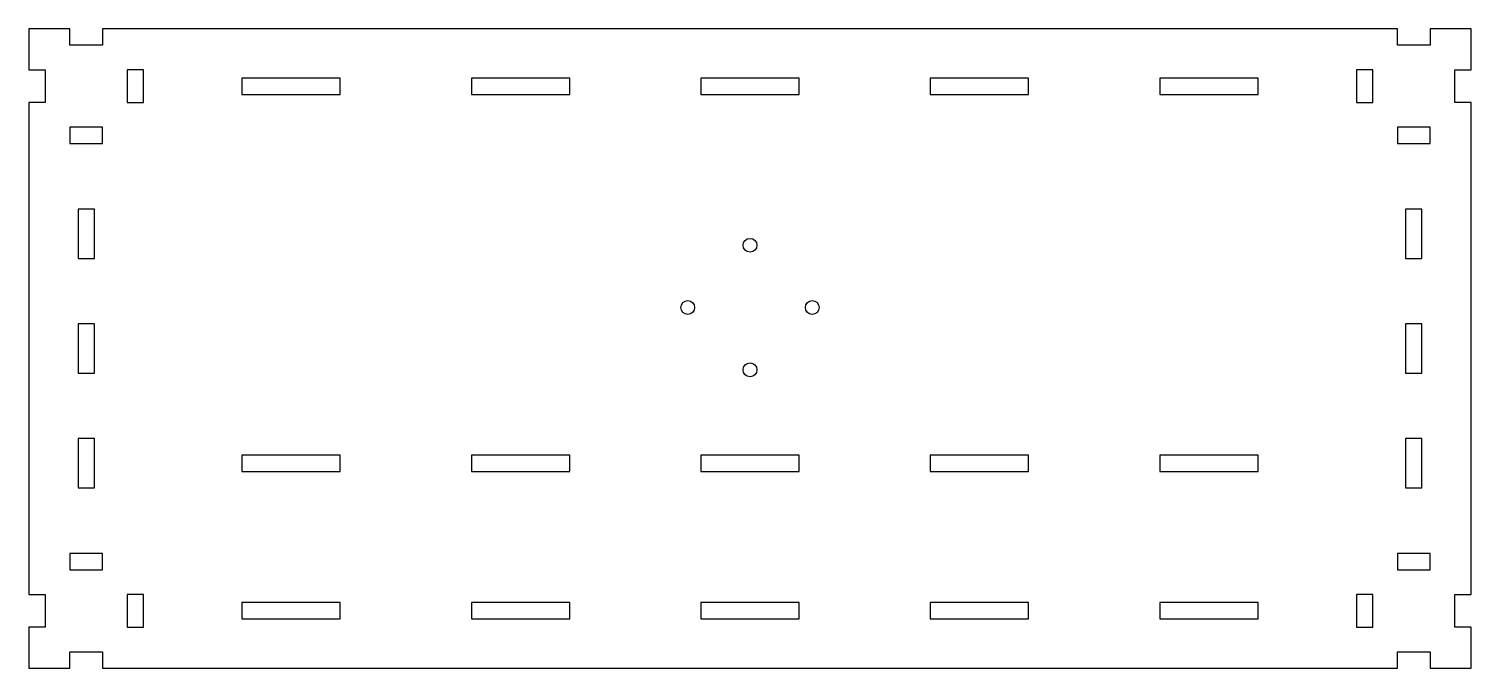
# Model space of a CAD drawing. Header units: millimetres. Extents: x -445 to -5, y -100 to 95.
import ezdxf

# ---------------------------------------------------------------- set-up
doc = ezdxf.new("R2010")
doc.units = ezdxf.units.MM

msp = doc.modelspace()

# ---------------------------------------------------------------- linework, layer by layer
at = {"color": 7, "linetype": 'Continuous', "lineweight": 25}
for p, q in [((-445, 95), (-445, 82.5)), ((-432.5, 95), (-445, 95)), ((-432.5, 90), (-432.5, 95)), ((-422.5, 95), (-422.5, 90)), ((-27.5, 95), (-422.5, 95)), ((-27.5, 90), (-27.5, 95)), ((-17.5, 95), (-17.5, 90)), ((-5, 95), (-17.5, 95)), ((-5, 82.5), (-5, 95)), ((-422.5, 90), (-432.5, 90)), ((-17.5, 90), (-27.5, 90)), ((-445, 82.5), (-440, 82.5)), ((-440, 82.5), (-440, 72.5)), ((-410, 82.5), (-415, 82.5)), ((-415, 82.5), (-415, 72.5)), ((-410, 72.5), (-410, 82.5)), ((-350, 80), (-380, 80)), ((-380, 80), (-380, 75)), ((-350, 75), (-350, 80)), ((-280, 80), (-310, 80)), ((-310, 80), (-310, 75)), ((-280, 75), (-280, 80)), ((-210, 80), (-240, 80)), ((-240, 80), (-240, 75)), ((-210, 75), (-210, 80)), ((-140, 80), (-170, 80)), ((-170, 80), (-170, 75)), ((-140, 75), (-140, 80)), ((-70, 80), (-100, 80)), ((-100, 80), (-100, 75)), ((-70, 75), (-70, 80)), ((-40, 82.5), (-40, 72.5)), ((-35, 82.5), (-40, 82.5)), ((-35, 72.5), (-35, 82.5)), ((-10, 82.5), (-5, 82.5)), ((-10, 72.5), (-10, 82.5)), ((-380, 75), (-350, 75)), ((-310, 75), (-280, 75)), ((-240, 75), (-210, 75)), ((-170, 75), (-140, 75)), ((-100, 75), (-70, 75)), ((-445, 72.5), (-445, -77.5)), ((-440, 72.5), (-445, 72.5)), ((-415, 72.5), (-410, 72.5)), ((-40, 72.5), (-35, 72.5)), ((-5, 72.5), (-10, 72.5)), ((-5, -77.5), (-5, 72.5)), ((-422.5, 65), (-432.5, 65)), ((-432.5, 65), (-432.5, 60)), ((-422.5, 60), (-422.5, 65)), ((-27.5, 65), (-27.5, 60)), ((-17.5, 65), (-27.5, 65)), ((-17.5, 60), (-17.5, 65)), ((-432.5, 60), (-422.5, 60)), ((-27.5, 60), (-17.5, 60)), ((-425, 40), (-430, 40)), ((-430, 40), (-430, 25)), ((-425, 25), (-425, 40)), ((-20, 40), (-25, 40)), ((-25, 40), (-25, 25)), ((-20, 25), (-20, 40)), ((-430, 25), (-425, 25)), ((-25, 25), (-20, 25)), ((-425, 5), (-430, 5)), ((-430, 5), (-430, -10)), ((-425, -10), (-425, 5)), ((-20, 5), (-25, 5)), ((-25, 5), (-25, -10)), ((-20, -10), (-20, 5)), ((-430, -10), (-425, -10)), ((-25, -10), (-20, -10)), ((-425, -30), (-430, -30)), ((-430, -30), (-430, -45)), ((-425, -45), (-425, -30)), ((-20, -30), (-25, -30)), ((-25, -30), (-25, -45)), ((-20, -45), (-20, -30)), ((-350, -35), (-380, -35)), ((-380, -35), (-380, -40)), ((-350, -40), (-350, -35)), ((-280, -35), (-310, -35)), ((-310, -35), (-310, -40)), ((-280, -40), (-280, -35)), ((-210, -35), (-240, -35)), ((-240, -35), (-240, -40)), ((-210, -40), (-210, -35)), ((-140, -35), (-170, -35)), ((-170, -35), (-170, -40)), ((-140, -40), (-140, -35)), ((-70, -35), (-100, -35)), ((-100, -35), (-100, -40)), ((-70, -40), (-70, -35)), ((-380, -40), (-350, -40)), ((-310, -40), (-280, -40)), ((-240, -40), (-210, -40)), ((-170, -40), (-140, -40)), ((-100, -40), (-70, -40)), ((-430, -45), (-425, -45)), ((-25, -45), (-20, -45)), ((-422.5, -65), (-432.5, -65)), ((-432.5, -65), (-432.5, -70)), ((-422.5, -70), (-422.5, -65)), ((-17.5, -65), (-27.5, -65)), ((-27.5, -65), (-27.5, -70)), ((-17.5, -70), (-17.5, -65)), ((-432.5, -70), (-422.5, -70)), ((-27.5, -70), (-17.5, -70)), ((-445, -77.5), (-440, -77.5)), ((-440, -77.5), (-440, -87.5)), ((-410, -77.5), (-415, -77.5)), ((-415, -77.5), (-415, -87.5)), ((-410, -87.5), (-410, -77.5)), ((-40, -77.5), (-40, -87.5)), ((-35, -77.5), (-40, -77.5)), ((-35, -87.5), (-35, -77.5)), ((-10, -77.5), (-5, -77.5)), ((-10, -87.5), (-10, -77.5)), ((-350, -80), (-380, -80)), ((-380, -80), (-380, -85)), ((-350, -85), (-350, -80)), ((-280, -80), (-310, -80)), ((-310, -80), (-310, -85)), ((-280, -85), (-280, -80)), ((-210, -80), (-240, -80)), ((-240, -80), (-240, -85)), ((-210, -85), (-210, -80)), ((-140, -80), (-170, -80)), ((-170, -80), (-170, -85)), ((-140, -85), (-140, -80)), ((-70, -80), (-100, -80)), ((-100, -80), (-100, -85)), ((-70, -85), (-70, -80)), ((-445, -87.5), (-445, -100)), ((-440, -87.5), (-445, -87.5)), ((-415, -87.5), (-410, -87.5)), ((-380, -85), (-350, -85)), ((-310, -85), (-280, -85)), ((-240, -85), (-210, -85)), ((-170, -85), (-140, -85)), ((-100, -85), (-70, -85)), ((-40, -87.5), (-35, -87.5)), ((-5, -87.5), (-10, -87.5)), ((-5, -100), (-5, -87.5)), ((-432.5, -95), (-422.5, -95)), ((-432.5, -100), (-432.5, -95)), ((-422.5, -95), (-422.5, -100)), ((-27.5, -95), (-17.5, -95)), ((-27.5, -100), (-27.5, -95)), ((-17.5, -95), (-17.5, -100)), ((-445, -100), (-432.5, -100)), ((-422.5, -100), (-27.5, -100)), ((-17.5, -100), (-5, -100))]:
    msp.add_line(p, q, dxfattribs=at)
for centre in [(-225, 29), (-244, 10), (-206, 10), (-225, -9)]:
    msp.add_circle(centre, 2.1, dxfattribs=at)

doc.saveas('drawing.dxf')
